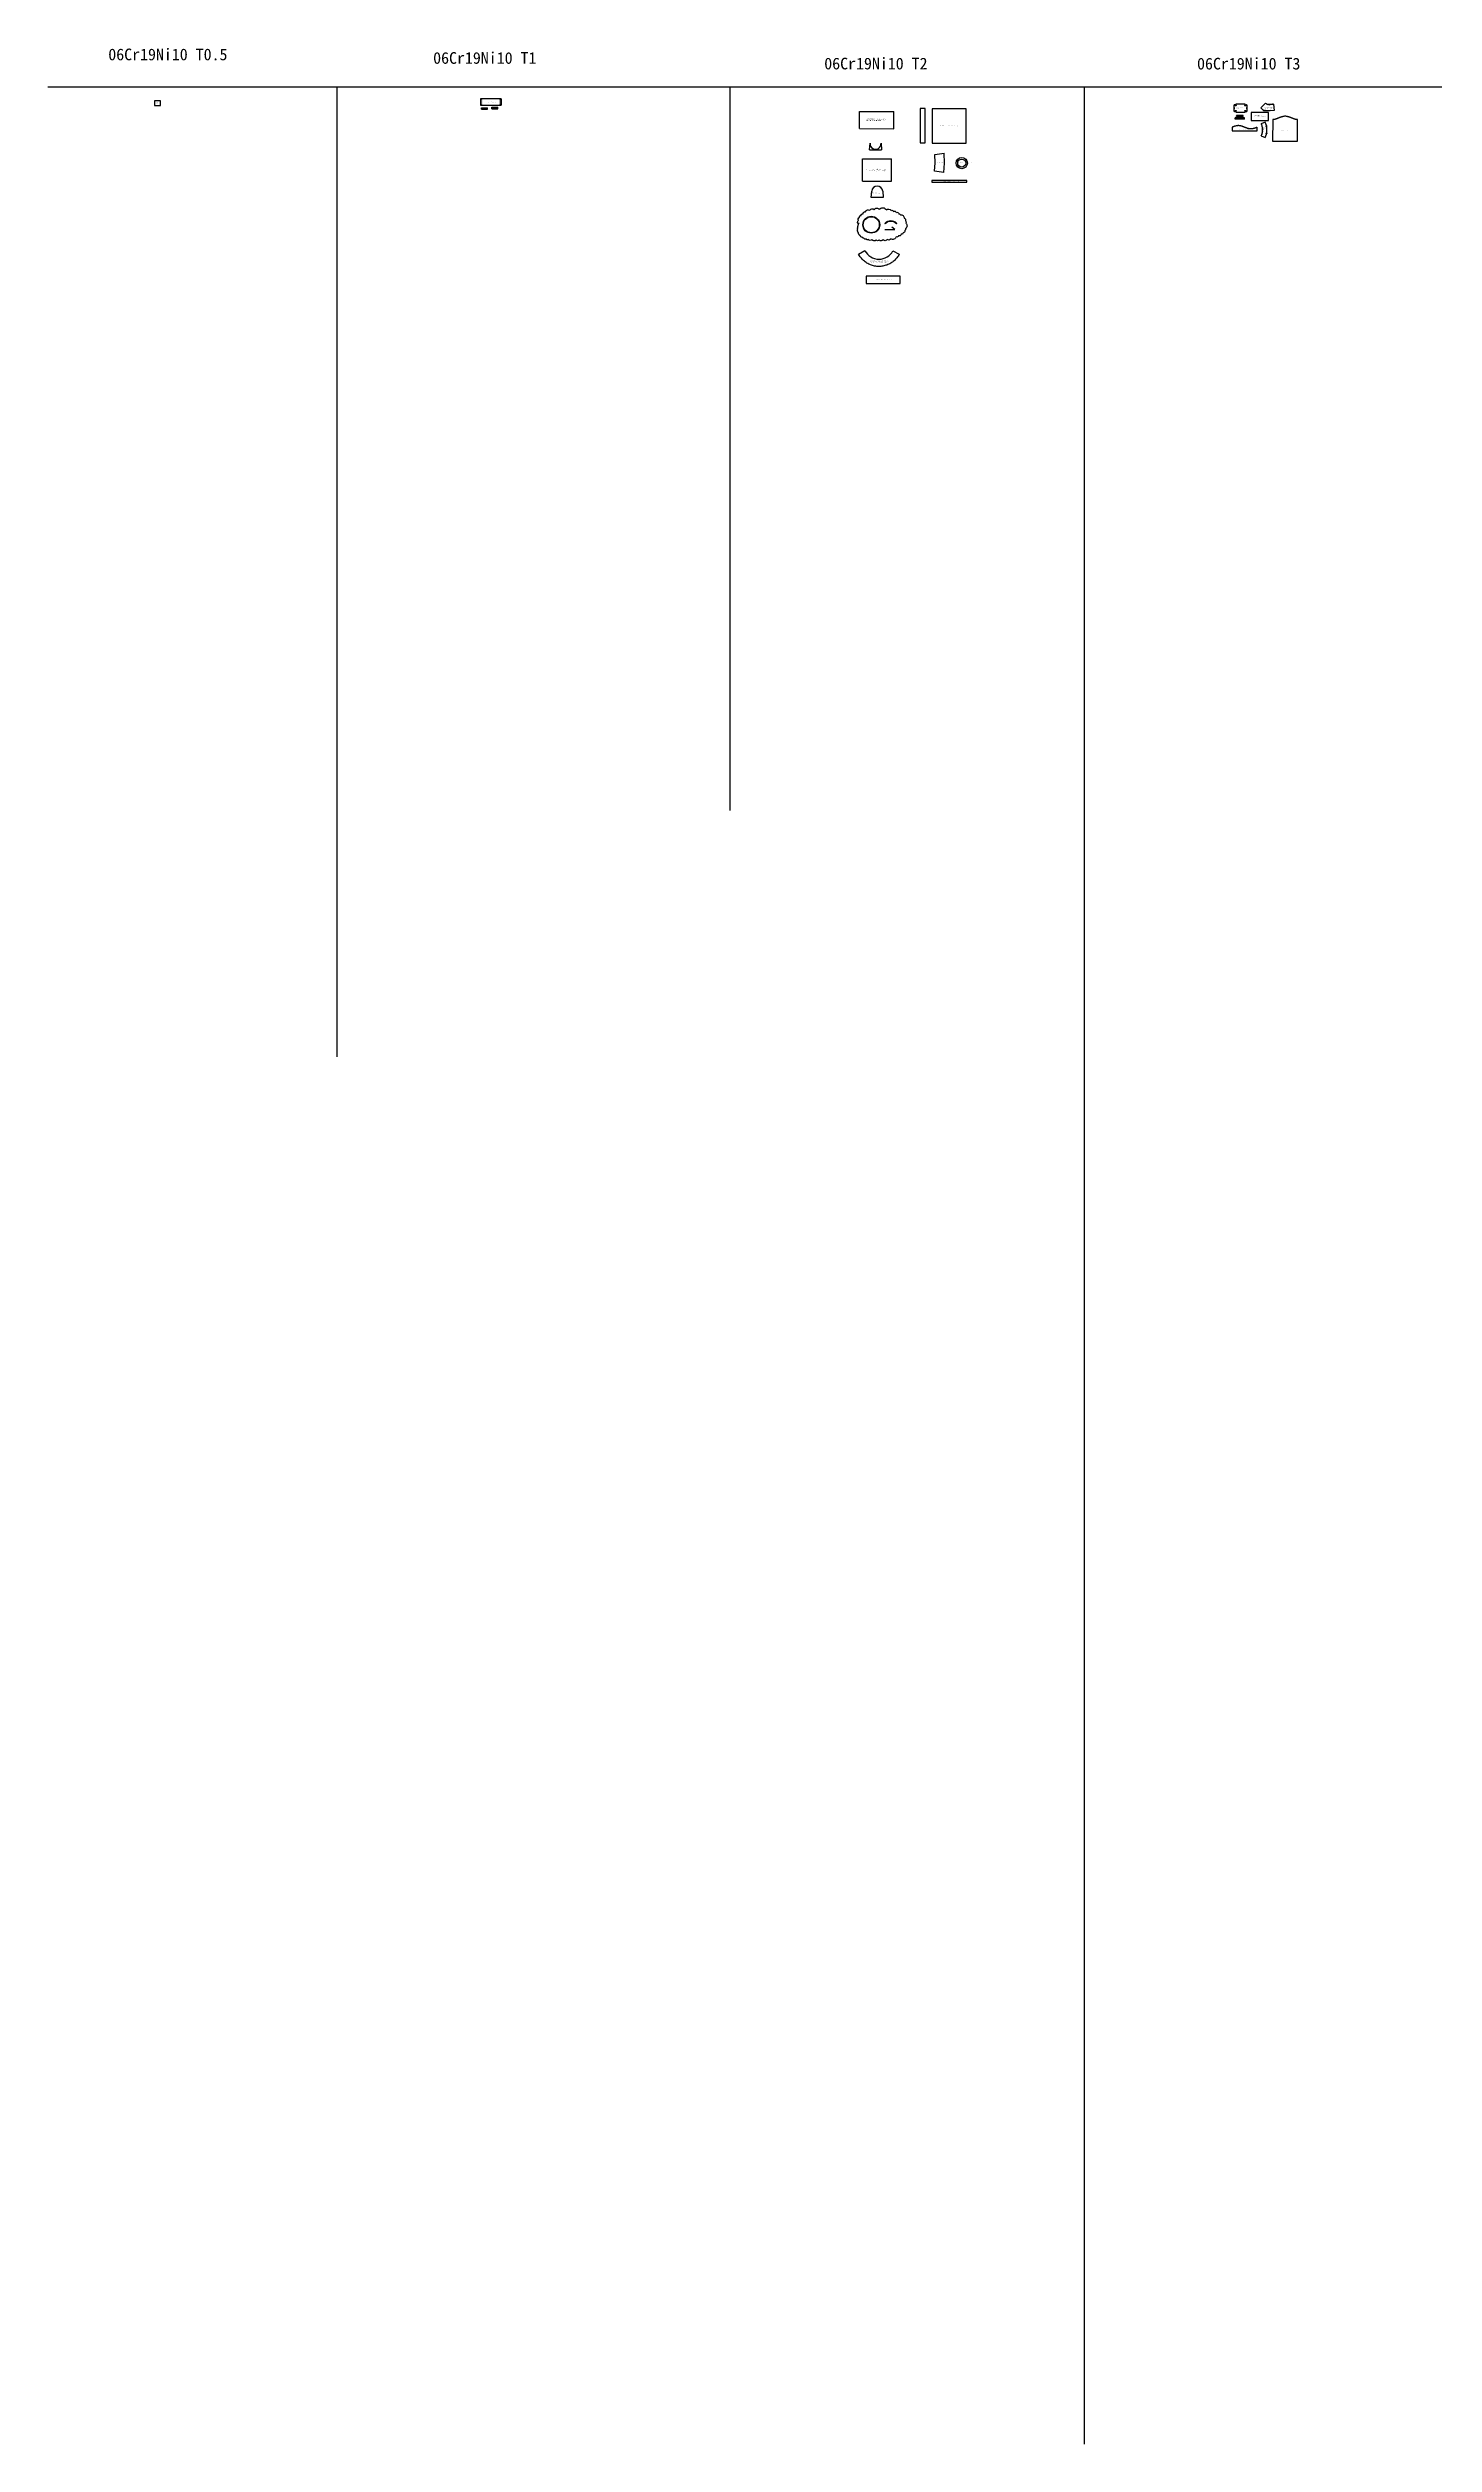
# Model space of a CAD drawing. Header units: millimetres. Extents: x -16 to 447564, y -223076 to 222851.
# Drawn here: x 179131 to 213536, y 163371 to 222851 of the extents above; entities that cross this region are included whole.
import ezdxf

# ---------------------------------------------------------------- set-up
doc = ezdxf.new("R2010")
doc.units = ezdxf.units.MM

# ---------------------------------------------------------------- blocks, each defined once
blk = doc.blocks.new('1303000017614_夹弓_101002010')
at = {"color": 7, "linetype": 'CONTINUOUS'}
for p, q in [((-108, 75), (-108, -75)), ((401, 75), (-108, 75)), ((401, 75), (401, -75))]:
    blk.add_line(p, q, dxfattribs=at)
at = {"color": 6}
for p, q in [((-73, 73), (-73, 75)), ((366, 75), (366, 73)), ((-73, -75), (-73, -73)), ((366, -73), (366, -75))]:
    blk.add_line(p, q, dxfattribs=at)
at = {"color": 7}
blk.add_line((-108, -75), (401, -75), dxfattribs=at)
at = {"color": 7, "linetype": 'CONTINUOUS'}
for centre, radius in [((-90, 50), 7.5), ((-90, 0), 7.5), ((384, 50), 9), ((384, 0), 9), ((-90, -50), 7.5), ((384, -50), 9)]:
    blk.add_circle(centre, radius, dxfattribs=at)
at = {"color": 3, "insert": (56, 10), "char_height": 7, "width": 197.81, "attachment_point": 1}
blk.add_mtext('1303000017614 {\\fSimSun|b0|i0|c134|p2;夹弓 }101002010375-1 06Cr19Ni10_T1_GB_T3280   1{\\fSimSun|b0|i0|c134|p2;件}/{\\fSimSun|b0|i0|c134|p2;套}   {\\fSimSun|b0|i0|c134|p2;共}2{\\fSimSun|b0|i0|c134|p2;件}', dxfattribs=at)
blk = doc.blocks.new('1303000017615_夹弓_101002010')
at = {"color": 7}
for p, q in [((56, 123), (206, 123)), ((56, 85), (56, 123)), ((56, 85), (206, 85)), ((206, 85), (206, 123))]:
    blk.add_line(p, q, dxfattribs=at)
at = {"color": 6}
for p, q in [((56, 116), (57, 116)), ((204, 116), (206, 116))]:
    blk.add_line(p, q, dxfattribs=at)
at = {"color": 7, "linetype": 'CONTINUOUS'}
for centre in [(81, 99), (131, 99), (181, 99)]:
    blk.add_circle(centre, 9, dxfattribs=at)
at = {"color": 3, "insert": (79, 120), "char_height": 3.5, "width": 99.21, "attachment_point": 1}
blk.add_mtext('1303000017615 {\\fSimSun|b0|i0|c134|p2;夹弓 }101002010375-2 06Cr19Ni10_T1_GB_T3280    1{\\fSimSun|b0|i0|c134|p2;件}/{\\fSimSun|b0|i0|c134|p2;套}  {\\fSimSun|b0|i0|c134|p2;共}2{\\fSimSun|b0|i0|c134|p2;件}', dxfattribs=at)
at = {"color": 6, "insert": (182, 119), "char_height": 2.1, "width": 8, "attachment_point": 1}
blk.add_mtext('375-2', dxfattribs=at)
blk = doc.blocks.new('1303000017616_夹弓_101002010')
at = {"color": 7}
for p, q in [((234, 202), (384, 202)), ((234, 164), (234, 202)), ((234, 164), (384, 164)), ((384, 164), (384, 202))]:
    blk.add_line(p, q, dxfattribs=at)
at = {"color": 6}
for p, q in [((234, 195), (235, 195)), ((381, 195), (384, 195))]:
    blk.add_line(p, q, dxfattribs=at)
at = {"color": 7, "linetype": 'CONTINUOUS'}
for centre in [(259, 178), (309, 178), (359, 178)]:
    blk.add_circle(centre, 7.5, dxfattribs=at)
at = {"color": 3, "insert": (254, 198), "char_height": 3.5, "width": 98, "attachment_point": 1}
blk.add_mtext('1303000017616 {\\fSimSun|b0|i0|c134|p2;夹弓 }101002010375-3 06Cr19Ni10_T1_GB_T3280   1{\\fSimSun|b0|i0|c134|p2;件}/{\\fSimSun|b0|i0|c134|p2;套}   {\\fSimSun|b0|i0|c134|p2;共}2{\\fSimSun|b0|i0|c134|p2;件}', dxfattribs=at)
at = {"color": 6, "insert": (362, 198), "char_height": 2.1, "width": 8, "attachment_point": 1}
blk.add_mtext('375-3', dxfattribs=at)
blk = doc.blocks.new('1303000017621_夹衬_101002010')
at = {"color": 7, "linetype": 'CONTINUOUS'}
for p, q in [((-71, 918), (-221, 918)), ((-221, 918), (-221, 803)), ((-221, 803), (-71, 803)), ((-71, 803), (-71, 918))]:
    blk.add_line(p, q, dxfattribs=at)
at = {"color": 3, "insert": (-186, 870), "char_height": 3.5, "width": 104.18, "attachment_point": 1}
blk.add_mtext('1303000017621 {\\fSimSun|b0|i0|c134|p54;夹衬 }101002010377 06Cr19Ni10_T0.5_GB_T3280  1{\\fSimSun|b0|i0|c134|p54;件}/{\\fSimSun|b0|i0|c134|p54;套}  {\\fSimSun|b0|i0|c134|p54;共}2{\\fSimSun|b0|i0|c134|p54;件}', dxfattribs=at)
blk = doc.blocks.new('1303000020157_管_1010080015')
at = {"color": 7}
for p, q in [((0, 214), (852, 213)), ((0, -214), (0, 214)), ((852, -215), (852, 213)), ((0, -214), (852, -215))]:
    blk.add_line(p, q, dxfattribs=at)
at = {"color": 3, "insert": (172, 34), "char_height": 21, "width": 536.35, "attachment_point": 1}
blk.add_mtext('1303000020157 {\\fSimSun|b0|i0|c134|p2;管 }101008001548 06Cr19Ni10_T2_GB_T3280   {\\fSimSun|b0|i0|c134|p2;共}4{\\fSimSun|b0|i0|c134|p2;件}', dxfattribs=at)
blk = doc.blocks.new('1303000020159_板_1010080015')
at = {"color": 7, "linetype": 'CONTINUOUS'}
for p, q in [((124, 260), (138, 419)), ((410, 419), (424, 260))]:
    blk.add_line(p, q, dxfattribs=at)
at = {"color": 7}
blk.add_line((124, 260), (424, 260), dxfattribs=at)
at = {"color": 7, "linetype": 'CONTINUOUS'}
blk.add_arc((274, 408), 137, 175.50407, 4.49593, dxfattribs=at)
at = {"color": 3, "insert": (136, 270), "char_height": 5.6, "width": 263.11, "attachment_point": 1}
blk.add_mtext('1303000020159 {\\fSimSun|b0|i0|c134|p2;板 }101008001547 06Cr19Ni10_T2_GB_T3280  {\\fSimSun|b0|i0|c134|p2;共}4{\\fSimSun|b0|i0|c134|p2;件}', dxfattribs=at)
blk = doc.blocks.new('1303000020152_弯板_101008001')
at = {"color": 7}
for p, q in [((-160, 278), (561, 278)), ((-160, -278), (-160, 278)), ((561, -278), (561, 278)), ((-160, -278), (561, -278))]:
    blk.add_line(p, q, dxfattribs=at)
at = {"color": 3, "insert": (-59, 28), "char_height": 21, "width": 569.79, "attachment_point": 1}
blk.add_mtext('1303000020152 {\\fSimSun|b0|i0|c134|p2;弯板 }101008001545 06Cr19Ni10_T2_GB_T3280  {\\fSimSun|b0|i0|c134|p2;共}4{\\fSimSun|b0|i0|c134|p2;件}', dxfattribs=at)
blk = doc.blocks.new('1303000020156_板_1010080015')
at = {"color": 7, "linetype": 'CONTINUOUS'}
for p, q in [((398, -321), (412, -162)), ((684, -162), (698, -321))]:
    blk.add_line(p, q, dxfattribs=at)
at = {"color": 7}
blk.add_line((698, -321), (398, -321), dxfattribs=at)
at = {"color": 7, "linetype": 'CONTINUOUS'}
blk.add_arc((548, -174), 136, 5.0264, 174.9736, dxfattribs=at)
at = {"color": 3, "insert": (426, -188), "char_height": 10.5, "width": 261.14, "attachment_point": 1}
blk.add_mtext('1303000020156 {\\fSimSun|b0|i0|c134|p2;板 }101008001546 06Cr19Ni10_T2_GB_T3280  {\\fSimSun|b0|i0|c134|p2;共}4{\\fSimSun|b0|i0|c134|p2;件}', dxfattribs=at)
blk = doc.blocks.new('1303000020177_圆环_101008001')
at = {"color": 7, "linetype": 'CONTINUOUS'}
for radius in [210, 199]:
    blk.add_circle((0, 0), radius, dxfattribs=at)
at = {"color": 3, "insert": (-42, 208), "char_height": 3.5, "width": 97.86, "attachment_point": 1}
blk.add_mtext('1303000020177 {\\fSimSun|b0|i0|c134|p2;圆环 }101008001554-1 06Cr19Ni10_T2_GB_T3280  {\\fSimSun|b0|i0|c134|p2;共}4{\\fSimSun|b0|i0|c134|p2;件}', dxfattribs=at)
blk = doc.blocks.new('1303000020177-1_圆环_1010080')
for p, q in [((696, 183), (704, 175)), ((993, 183), (985, 175))]:
    blk.add_line(p, q)
at = {"color": 7, "linetype": 'CONTINUOUS'}
for radius in [210, 199]:
    blk.add_arc((844, 34), radius, 45, 135, dxfattribs=at)
at = {"color": 3, "insert": (793, 242), "char_height": 3.5, "width": 104.89, "attachment_point": 1}
blk.add_mtext('1303000020177-1 {\\fSimSun|b0|i0|c134|p2;圆环 }101008001554-1 06Cr19Ni10_T2_GB_T3280 4{\\fSimSun|b0|i0|c134|p2;件}/{\\fSimSun|b0|i0|c134|p2;套 共16件}', dxfattribs=at)
blk = doc.blocks.new('1303000020173_锥管_101008001')
at = {"color": 7, "linetype": 'CONTINUOUS'}
for p, q in [((742, -380), (903, -297)), ((1595, -301), (1754, -386))]:
    blk.add_line(p, q, dxfattribs=at)
at = {"color": 7, "linetype": 'CONTINUOUS', "flags": 128}
blk.add_lwpolyline([(1754, -386), (1741, -409), (1728, -431), (1713, -452), (1697, -473), (1681, -492), (1663, -512), (1645, -530), (1626, -547), (1606, -564), (1586, -580), (1564, -594), (1542, -608), (1520, -621), (1497, -633), (1473, -643), (1449, -653), (1425, -661), (1400, -669), (1375, -675), (1349, -680), (1324, -684), (1298, -687), (1272, -688), (1246, -689), (1220, -688), (1195, -686), (1169, -683), (1143, -679), (1118, -673), (1093, -667), (1068, -659), (1044, -650), (1020, -640), (996, -629), (974, -617), (951, -604), (929, -590), (908, -575), (888, -559), (868, -543), (849, -525), (831, -506), (814, -487), (798, -467), (783, -446), (768, -424), (755, -402), (742, -380)], dxfattribs=at)
at = {"color": 7, "linetype": 'CONTINUOUS'}
blk.add_arc((1250, -118), 391, 207.3195, 331.95867, dxfattribs=at)
at = {"color": 3, "insert": (1041, -544), "char_height": 17.5, "width": 492.64, "attachment_point": 1}
blk.add_mtext('1303000020173 {\\fSimSun|b0|i0|c134|p2;锥管 }101008001554-2 06Cr19Ni10_T2_GB_T3280  {\\fSimSun|b0|i0|c134|p2;共}4{\\fSimSun|b0|i0|c134|p2;件}', dxfattribs=at)
blk = doc.blocks.new('1303000020176_管_1010080015')
at = {"color": 7, "linetype": 'CONTINUOUS'}
for p, q in [((0, 92), (0, -92)), ((852, 91), (0, 92)), ((852, -93), (852, 91))]:
    blk.add_line(p, q, dxfattribs=at)
at = {"color": 7}
blk.add_line((0, -92), (852, -93), dxfattribs=at)
at = {"color": 3, "insert": (159, 7), "char_height": 10.5, "width": 485.53, "attachment_point": 1}
blk.add_mtext('1303000020176 {\\fSimSun|b0|i0|c134|p2;管 }101008001553 06Cr19Ni10_T2_GB_T3280  {\\fSimSun|b0|i0|c134|p2;共}4{\\fSimSun|b0|i0|c134|p2;件}', dxfattribs=at)
blk = doc.blocks.new('1303000031671_管_1010080068')
at = {"color": 7, "linetype": 'CONTINUOUS'}
for p, q in [((64, 0), (-64, 0)), ((-64, 0), (-64, -852)), ((64, -852), (64, 0)), ((-64, -852), (64, -852))]:
    blk.add_line(p, q, dxfattribs=at)
at = {"layer": 'S1', "color": 3, "insert": (0, -426), "char_height": 2.1, "attachment_point": 5}
blk.add_mtext('T2_06Cr19Ni10_GB_T3280__1303000031671 {\\fSimSun|b0|i0|c134|p2;管 }101008006832   {\\fSimSun|b0|i0|c134|p2;共}1{\\fSimSun|b0|i0|c134|p2;件}', dxfattribs=at)
blk = doc.blocks.new('1303000031661_管_1010080068')
at = {"color": 7, "linetype": 'CONTINUOUS'}
for p, q in [((-419, 0), (-419, -852)), ((419, 0), (-419, 0)), ((419, -852), (419, 0)), ((-419, -852), (419, -852))]:
    blk.add_line(p, q, dxfattribs=at)
at = {"layer": 'S1', "color": 3, "insert": (0, -426), "char_height": 9.6, "attachment_point": 5}
blk.add_mtext('T2_06Cr19Ni10_GB_T3280__1303000031661 {\\fSimSun|b0|i0|c134|p2;管 }101008006835   {\\fSimSun|b0|i0|c134|p2;共}1{\\fSimSun|b0|i0|c134|p2;件}', dxfattribs=at)
blk = doc.blocks.new('101004001661__盖板')
at = {"color": 7, "linetype": 'CONTINUOUS'}
for p, q in [((4977, 820), (4977, 980)), ((5001, 985), (4982, 985)), ((5001, 815), (4982, 815)), ((4995, 964), (5001, 964)), ((4995, 964), (4995, 964)), ((4995, 964), (5020, 964)), ((4995, 836), (4995, 836)), ((4995, 836), (5001, 836)), ((5020, 836), (4995, 836)), ((5001, 964), (5001, 985)), ((5001, 836), (5001, 815)), ((5020, 1004), (5242, 1004)), ((5020, 964), (5020, 1004)), ((5020, 796), (5020, 836)), ((5242, 796), (5020, 796)), ((5242, 1004), (5242, 964)), ((5242, 964), (5267, 964)), ((5267, 836), (5242, 836)), ((5242, 836), (5242, 796)), ((5261, 964), (5261, 985)), ((5261, 985), (5280, 985)), ((5267, 964), (5261, 964)), ((5261, 836), (5261, 815)), ((5267, 836), (5261, 836)), ((5261, 815), (5280, 815)), ((5267, 964), (5267, 964)), ((5267, 836), (5267, 836)), ((5285, 980), (5285, 820))]:
    blk.add_line(p, q, dxfattribs=at)
at = {"color": 6}
for p, q in [((4999, 964), (4999, 958)), ((4999, 844), (4999, 836)), ((5028, 983), (5020, 983)), ((5020, 964), (5020, 958)), ((5020, 844), (5020, 836)), ((5020, 818), (5028, 818)), ((5028, 961), (5022, 961)), ((5022, 839), (5028, 839)), ((5242, 983), (5234, 983)), ((5241, 961), (5234, 961)), ((5236, 839), (5241, 839)), ((5236, 818), (5242, 818)), ((5242, 956), (5242, 964)), ((5242, 836), (5242, 843)), ((5264, 956), (5264, 964)), ((5264, 836), (5264, 843))]:
    blk.add_line(p, q, dxfattribs=at)
at = {"color": 1}
for p, q in [((5020, 964), (5022, 961)), ((5020, 836), (5022, 839)), ((5022, 961), (5023, 959)), ((5022, 839), (5023, 842)), ((5241, 961), (5239, 959)), ((5241, 839), (5239, 842)), ((5242, 964), (5241, 961)), ((5242, 836), (5241, 839))]:
    blk.add_line(p, q, dxfattribs=at)
at = {"color": 7, "linetype": 'CONTINUOUS'}
for centre in [(4985, 978), (4985, 900), (4985, 823), (5131, 997), (5131, 804), (5278, 978), (5278, 900), (5278, 823)]:
    blk.add_circle(centre, 3, dxfattribs=at)
for centre, start, end in [((4982, 980), 90, 180), ((4982, 820), 180, 270), ((5280, 980), 0, 90), ((5280, 820), 270, 0)]:
    blk.add_arc(centre, 5, start, end, dxfattribs=at)
at = {"color": 3, "insert": (5015, 914), "char_height": 7, "attachment_point": 1}
blk.add_mtext_dynamic_manual_height_columns('101004001661  {\\fSimSun|b0|i0|c134|p2;盖板  }06Cr19Ni10  T3  1{\\fSimSun|b0|i0|c134|p2;件}/{\\fSimSun|b0|i0|c134|p2;套  共}4{\\fSimSun|b0|i0|c134|p2;件}', width=154.64, gutter_width=17.5, heights=[31.6], dxfattribs=at)
blk = doc.blocks.new('101004001671_弯板')
at = {"color": 7, "linetype": 'CONTINUOUS'}
for p, q in [((4793, 702), (4793, 717)), ((4793, 702), (4810, 702)), ((4958, 722), (4798, 722)), ((4810, 688), (4810, 710)), ((4810, 710), (4810, 710)), ((4810, 702), (4810, 710)), ((4946, 688), (4810, 688)), ((4946, 702), (4946, 710)), ((4946, 710), (4946, 710)), ((4946, 688), (4946, 710)), ((4963, 702), (4946, 702)), ((4963, 702), (4963, 717))]:
    blk.add_line(p, q, dxfattribs=at)
at = {"color": 6}
for p, q in [((4813, 705), (4810, 705)), ((4946, 705), (4943, 705))]:
    blk.add_line(p, q, dxfattribs=at)
at = {"color": 7, "linetype": 'CONTINUOUS'}
for centre in [(4800, 715), (4878, 715), (4955, 715)]:
    blk.add_circle(centre, 3.5, dxfattribs=at)
for centre, start, end in [((4798, 717), 90, 180), ((4958, 717), 0, 90)]:
    blk.add_arc(centre, 5, start, end, dxfattribs=at)
at = {"color": 3, "insert": (4814, 717), "char_height": 7, "width": 136.61, "attachment_point": 1}
blk.add_mtext('101004001671 {\\fSimSun|b0|i0|c134|p2;弯板 }06Cr19Ni10 T3  2{\\fSimSun|b0|i0|c134|p2;件}/{\\fSimSun|b0|i0|c134|p2;套  共}8{\\fSimSun|b0|i0|c134|p2;件}', dxfattribs=at)
blk = doc.blocks.new('101004001672_弯板')
at = {"color": 7, "linetype": 'CONTINUOUS'}
for p, q in [((4995, 667), (4765, 667)), ((4765, 633), (4765, 667)), ((4995, 633), (4765, 633)), ((4995, 633), (4995, 667))]:
    blk.add_line(p, q, dxfattribs=at)
at = {"color": 6}
for p, q in [((4770, 650), (4765, 650)), ((4995, 650), (4990, 650))]:
    blk.add_line(p, q, dxfattribs=at)
at = {"color": 7, "linetype": 'CONTINUOUS'}
blk.add_circle((4880, 660), 3.5, dxfattribs=at)
at = {"color": 3, "insert": (4781, 661), "char_height": 7, "width": 150.45, "attachment_point": 1}
blk.add_mtext('101004001672 {\\fSimSun|b0|i0|c134|p2;弯板 }06Cr19Ni10  T3  2{\\fSimSun|b0|i0|c134|p2;件}/{\\fSimSun|b0|i0|c134|p2;套  共}8{\\fSimSun|b0|i0|c134|p2;件}', dxfattribs=at)
blk = doc.blocks.new('101004001691_弯板')
at = {"color": 7, "linetype": 'CONTINUOUS'}
for p, q in [((-379, 1984), (-263, 2102)), ((-304, 1911), (-379, 1984)), ((-148, 1911), (-304, 1911)), ((-262, 2102), (-263, 2102)), ((-251, 2092), (-262, 2102)), ((-251, 2092), (-251, 2092)), ((-239, 2084), (-251, 2092)), ((-238, 2083), (-239, 2084)), ((-225, 2077), (-238, 2083)), ((-225, 2076), (-225, 2077)), ((-211, 2071), (-225, 2076)), ((-210, 2071), (-211, 2071)), ((-196, 2068), (-210, 2071)), ((-195, 2068), (-196, 2068)), ((-181, 2066), (-195, 2068)), ((-180, 2066), (-181, 2066)), ((-166, 2065), (-180, 2066)), ((-165, 2065), (-166, 2065)), ((-151, 2066), (-165, 2065)), ((-150, 2066), (-151, 2066)), ((-136, 2067), (-150, 2066)), ((-148, 1911), (-146, 1910)), ((-43, 1921), (-146, 1910)), ((-135, 2067), (-136, 2067)), ((-121, 2069), (-135, 2067)), ((-120, 2069), (-121, 2069)), ((-105, 2071), (-120, 2069)), ((-104, 2071), (-105, 2071)), ((-91, 2074), (-104, 2071)), ((-89, 2074), (-91, 2074)), ((-76, 2076), (-89, 2074)), ((-74, 2076), (-76, 2076)), ((-60, 2078), (-74, 2076)), ((-60, 2078), (-60, 2078)), ((-60, 2078), (-43, 1921))]:
    blk.add_line(p, q, dxfattribs=at)
at = {"color": 6}
for p, q in [((-305, 1912), (-299, 1940)), ((-305, 1911), (-297, 1939)), ((-305, 1911), (-295, 1938)), ((-304, 1911), (-291, 1935)), ((-304, 1911), (-289, 1933)), ((-304, 1911), (-287, 1932)), ((-304, 1911), (-286, 1931)), ((-264, 2095), (-262, 2102)), ((-253, 2086), (-251, 2092)), ((-241, 2077), (-238, 2084)), ((-229, 2068), (-225, 2077)), ((-216, 2063), (-211, 2071)), ((-201, 2060), (-196, 2068)), ((-188, 2057), (-181, 2066)), ((-175, 2055), (-166, 2065)), ((-166, 2065), (-164, 2054)), ((-150, 2066), (-150, 2056)), ((-150, 1930), (-148, 1911)), ((-148, 1930), (-147, 1911)), ((-144, 1930), (-147, 1911)), ((-146, 1930), (-147, 1911)), ((-137, 1931), (-146, 1911)), ((-135, 1931), (-146, 1911)), ((-139, 1930), (-146, 1911)), ((-135, 2067), (-136, 2057)), ((-120, 2069), (-122, 2059)), ((-105, 2071), (-108, 2061)), ((-90, 2074), (-93, 2064)), ((-75, 2076), (-79, 2066)), ((-60, 2078), (-65, 2069))]:
    blk.add_line(p, q, dxfattribs=at)
at = {"color": 1}
for p, q in [((-305, 1911), (-293, 1936)), ((-142, 1930), (-147, 1911))]:
    blk.add_line(p, q, dxfattribs=at)
at = {"color": 3, "insert": (-283, 2008), "char_height": 14, "width": 204.08, "attachment_point": 1}
blk.add_mtext('101004001691 {\\fSimSun|b0|i0|c134|p2;弯板 }06Cr19Ni10 T3 1{\\fSimSun|b0|i0|c134|p2;件}/{\\fSimSun|b0|i0|c134|p2;套 }{\\fSimSun|b0|i0|c134|p2;共}8{\\fSimSun|b0|i0|c134|p2;件}', dxfattribs=at)
blk = doc.blocks.new('101004001692_圆管')
at = {"color": 7, "linetype": 'CONTINUOUS'}
for p, q in [((887, 2120), (459, 2120)), ((459, 2120), (459, 1920)), ((459, 1920), (887, 1920)), ((887, 1920), (887, 2120))]:
    blk.add_line(p, q, dxfattribs=at)
at = {"color": 3, "insert": (550, 2048), "char_height": 14, "width": 258.22, "attachment_point": 1}
blk.add_mtext('101004001692 {\\fSimSun|b0|i0|c134|p2;圆管 }06Cr19Ni10 T3 1{\\fSimSun|b0|i0|c134|p2;件}/{\\fSimSun|b0|i0|c134|p2;套 共}4{\\fSimSun|b0|i0|c134|p2;件}', dxfattribs=at)
blk = doc.blocks.new('1303000031682_板_1010080068')
at = {"color": 7, "linetype": 'CONTINUOUS'}
for p, q in [((0, 103), (233, 135)), ((10, -101), (0, 103)), ((245, -109), (233, 135)), ((-7, -308), (10, -105)), ((226, -340), (-7, -308)), ((10, -101), (10, -105)), ((226, -340), (245, -113)), ((245, -113), (245, -109))]:
    blk.add_line(p, q, dxfattribs=at)
at = {"layer": 'S1', "color": 3, "insert": (119, -102), "char_height": 3.6, "attachment_point": 5}
blk.add_mtext('T2_06Cr19Ni10_GB_T3280__1303000031682 {\\fSimSun|b0|i0|c134|p2;板 }101008006842   {\\fSimSun|b0|i0|c134|p2;共}8{\\fSimSun|b0|i0|c134|p2;件}', dxfattribs=at)
blk = doc.blocks.new('1303000031673_圆管_101004001')
at = {"color": 7, "linetype": 'CONTINUOUS'}
for p, q in [((-620, 25), (-620, -67)), ((0, -67), (0, 25)), ((-620, -67), (0, -67))]:
    blk.add_line(p, q, dxfattribs=at)
for points, knots in [([(-310, 25), (-312, 26), (-317, 28), (-323, 31), (-330, 34), (-338, 37), (-348, 40), (-357, 44), (-366, 47), (-376, 50), (-389, 54), (-405, 59), (-425, 62), (-445, 65), (-465, 66), (-485, 65), (-505, 62), (-524, 59), (-541, 54), (-554, 50), (-563, 47), (-573, 44), (-582, 40), (-591, 37), (-600, 33), (-610, 29), (-616, 27), (-620, 25)], [0, 0, 0, 0, 0.02547, 0.046305, 0.062507, 0.095512, 0.125014, 0.157327, 0.187521, 0.219525, 0.250027, 0.31441, 0.37502, 0.438151, 0.5, 0.56185, 0.62498, 0.685591, 0.749974, 0.780474, 0.812479, 0.842673, 0.874986, 0.904492, 0.937493, 0.963585, 1, 1, 1, 1]), ([(0, 25), (-3, 24), (-7, 22), (-13, 20), (-20, 17), (-28, 14), (-38, 10), (-47, 6), (-56, 3), (-66, 0), (-79, -5), (-95, -9), (-115, -13), (-135, -16), (-155, -16), (-175, -16), (-195, -13), (-215, -9), (-231, -5), (-244, 0), (-253, 3), (-263, 6), (-272, 10), (-282, 14), (-290, 17), (-300, 21), (-306, 24), (-310, 25)], [0, 0, 0, 0, 0.025425, 0.046261, 0.062508, 0.09551, 0.125015, 0.157331, 0.187522, 0.219532, 0.250028, 0.31444, 0.375021, 0.438164, 0.5, 0.561831, 0.624979, 0.685555, 0.749972, 0.780465, 0.812478, 0.842664, 0.874985, 0.904482, 0.937492, 0.96353, 1, 1, 1, 1])]:
    blk.add_open_spline(points, degree=3, knots=knots, dxfattribs=at)
at = {"layer": 'S1', "color": 3, "insert": (-310, -21), "char_height": 7.1, "attachment_point": 5}
blk.add_mtext('T3_06Cr19Ni10_GB_T3280__1303000031673 {\\fSimSun|b0|i0|c134|p2;圆管 }101004001687   {\\fSimSun|b0|i0|c134|p2;共}4{\\fSimSun|b0|i0|c134|p2;件}', dxfattribs=at)
blk = doc.blocks.new('弯板')
at = {"color": 7, "linetype": 'CONTINUOUS'}
for p, q in [((186493, 443844), (186398, 443803)), ((186398, 443803), (186398, 443802)), ((186405, 443786), (186398, 443802)), ((186405, 443786), (186405, 443784)), ((186412, 443767), (186405, 443784)), ((186418, 443749), (186412, 443767)), ((186412, 443767), (186412, 443767)), ((186418, 443749), (186418, 443748)), ((186422, 443730), (186418, 443748)), ((186422, 443730), (186423, 443730)), ((186426, 443712), (186423, 443730)), ((186531, 443759), (186493, 443844)), ((186531, 443758), (186531, 443759)), ((186531, 443758), (186531, 443758)), ((186531, 443757), (186531, 443758)), ((186531, 443757), (186531, 443756)), ((186532, 443755), (186531, 443756)), ((186532, 443755), (186532, 443755)), ((186532, 443754), (186532, 443755)), ((186532, 443754), (186532, 443753)), ((186532, 443753), (186532, 443753)), ((186532, 443753), (186532, 443752)), ((186533, 443751), (186532, 443752)), ((186533, 443751), (186533, 443751)), ((186533, 443750), (186533, 443751)), ((186533, 443750), (186533, 443749)), ((186533, 443748), (186533, 443749)), ((186533, 443748), (186533, 443748)), ((186533, 443747), (186533, 443748)), ((186533, 443560), (186533, 443747)), ((186398, 443505), (186405, 443522)), ((186398, 443505), (186398, 443504)), ((186398, 443504), (186493, 443463)), ((186405, 443523), (186412, 443540)), ((186405, 443523), (186405, 443522)), ((186412, 443541), (186418, 443558)), ((186412, 443541), (186412, 443540)), ((186418, 443559), (186422, 443577)), ((186418, 443559), (186418, 443558)), ((186423, 443577), (186422, 443577)), ((186423, 443577), (186426, 443596)), ((186426, 443712), (186426, 443711)), ((186428, 443692), (186426, 443711)), ((186426, 443596), (186428, 443615)), ((186426, 443596), (186426, 443596)), ((186429, 443673), (186428, 443692)), ((186428, 443692), (186428, 443692)), ((186428, 443616), (186429, 443634)), ((186428, 443616), (186428, 443615)), ((186429, 443673), (186429, 443672)), ((186429, 443655), (186429, 443672)), ((186429, 443655), (186429, 443654)), ((186429, 443653), (186429, 443654)), ((186429, 443653), (186429, 443652)), ((186429, 443635), (186429, 443652)), ((186429, 443635), (186429, 443634)), ((186493, 443463), (186531, 443548)), ((186531, 443551), (186532, 443552)), ((186531, 443551), (186531, 443551)), ((186531, 443549), (186531, 443551)), ((186531, 443549), (186531, 443549)), ((186531, 443548), (186531, 443549)), ((186532, 443555), (186533, 443556)), ((186532, 443555), (186532, 443555)), ((186532, 443554), (186532, 443555)), ((186532, 443554), (186532, 443553)), ((186532, 443552), (186532, 443553)), ((186532, 443552), (186532, 443552)), ((186533, 443559), (186533, 443560)), ((186533, 443559), (186533, 443559)), ((186533, 443558), (186533, 443559)), ((186533, 443558), (186533, 443557)), ((186533, 443557), (186533, 443557)), ((186533, 443557), (186533, 443556))]:
    blk.add_line(p, q, dxfattribs=at)
at = {"color": 6}
for p, q in [((186398, 443803), (186413, 443798)), ((186405, 443785), (186418, 443782)), ((186412, 443767), (186422, 443766)), ((186418, 443749), (186428, 443749)), ((186423, 443730), (186433, 443732)), ((186507, 443767), (186531, 443758)), ((186507, 443762), (186531, 443757)), ((186508, 443758), (186532, 443756)), ((186510, 443753), (186532, 443754)), ((186512, 443744), (186533, 443752)), ((186513, 443739), (186533, 443750)), ((186514, 443735), (186533, 443749)), ((186515, 443731), (186533, 443747)), ((186407, 443507), (186398, 443505)), ((186413, 443524), (186405, 443522)), ((186421, 443541), (186412, 443540)), ((186428, 443558), (186418, 443558)), ((186433, 443575), (186423, 443577)), ((186426, 443711), (186436, 443715)), ((186435, 443593), (186426, 443596)), ((186428, 443692), (186438, 443698)), ((186437, 443610), (186428, 443615)), ((186429, 443673), (186440, 443681)), ((186429, 443654), (186442, 443666)), ((186442, 443641), (186429, 443653)), ((186440, 443626), (186429, 443634)), ((186531, 443549), (186509, 443541)), ((186531, 443550), (186510, 443545)), ((186532, 443551), (186511, 443549)), ((186532, 443553), (186512, 443554)), ((186533, 443556), (186514, 443563)), ((186533, 443557), (186515, 443567)), ((186533, 443558), (186516, 443571)), ((186533, 443560), (186517, 443575))]:
    blk.add_line(p, q, dxfattribs=at)
at = {"color": 1}
for p, q in [((186511, 443748), (186532, 443753)), ((186532, 443554), (186513, 443558))]:
    blk.add_line(p, q, dxfattribs=at)
at = {"insert": (186447, 443704), "char_height": 7.5, "width": 72.06, "attachment_point": 1}
blk.add_mtext('{\\C3;101004001686 \\fSimSun|b0|i0|c134|p2;弯板\\fArial|b0|i0|c0|p34; T3 06Cr19Ni10 \\fSimSun|b0|i0|c134|p2;共\\fArial|b0|i0|c0|p34;8\\fSimSun|b0|i0|c134|p2;件}', dxfattribs=at)
blk = doc.blocks.new('1303000031674_圆管_101004005')
at = {"color": 7, "linetype": 'CONTINUOUS'}
for p, q in [((-619, 226), (-620, -307)), ((-1, -308), (0, 225)), ((-620, -307), (-1, -308))]:
    blk.add_line(p, q, dxfattribs=at)
for points, knots in [([(-464, 268), (-467, 267), (-471, 265), (-478, 262), (-485, 259), (-492, 256), (-502, 252), (-511, 249), (-521, 245), (-530, 242), (-543, 238), (-559, 234), (-576, 230), (-589, 228), (-597, 227), (-602, 227), (-605, 227), (-608, 227), (-611, 227), (-613, 227), (-616, 226), (-618, 226), (-619, 226)], [0, 0, 0, 0, 0.050938, 0.092607, 0.125007, 0.19102, 0.250014, 0.314647, 0.37502, 0.439039, 0.500025, 0.628845, 0.749995, 0.812984, 0.874994, 0.892776, 0.910578, 0.928405, 0.946258, 0.964139, 0.982053, 1, 1, 1, 1]), ([(-154, 267), (-157, 268), (-161, 270), (-168, 273), (-175, 275), (-183, 278), (-192, 282), (-201, 286), (-211, 289), (-220, 292), (-233, 296), (-249, 300), (-269, 304), (-289, 307), (-309, 308), (-329, 307), (-349, 305), (-369, 301), (-385, 296), (-398, 292), (-408, 289), (-417, 286), (-426, 283), (-436, 279), (-445, 275), (-454, 272), (-461, 269), (-464, 268)], [0, 0, 0, 0, 0.02547, 0.046305, 0.062507, 0.095512, 0.125014, 0.157327, 0.187521, 0.219524, 0.250026, 0.314409, 0.37502, 0.43815, 0.5, 0.561848, 0.62498, 0.685588, 0.749974, 0.780473, 0.812479, 0.842671, 0.874986, 0.904486, 0.937493, 0.963532, 1, 1, 1, 1]), ([(0, 225), (0, 225), (-1, 225), (-3, 225), (-4, 225), (-6, 225), (-7, 226), (-9, 226), (-11, 226), (-12, 226), (-14, 226), (-15, 226), (-17, 226), (-18, 226), (-23, 227), (-30, 227), (-43, 229), (-59, 233), (-76, 237), (-89, 241), (-98, 245), (-107, 248), (-117, 252), (-126, 255), (-135, 259), (-145, 263), (-151, 266), (-154, 267)], [0, 0, 0, 0, 0.009683, 0.019354, 0.029012, 0.038659, 0.048294, 0.057918, 0.067531, 0.077133, 0.086726, 0.09631, 0.105884, 0.115449, 0.125006, 0.18701, 0.250005, 0.371148, 0.499975, 0.560957, 0.62498, 0.685349, 0.749986, 0.808976, 0.874993, 0.927066, 1, 1, 1, 1])]:
    blk.add_open_spline(points, degree=3, knots=knots, dxfattribs=at)
at = {"layer": 'S1', "color": 3, "insert": (-310, -41), "char_height": 7.1, "attachment_point": 5}
blk.add_mtext('T3_06Cr19Ni10_GB_T3280__1303000031674 {\\fSimSun|b0|i0|c134|p2;圆管 }101004005189 {\\fSimSun|b0|i0|c134|p2;共}4{\\fSimSun|b0|i0|c134|p2;件}', dxfattribs=at)
blk = doc.blocks.new('1303000008147__护板_10100400')
at = {"color": 7, "linetype": 'CONTINUOUS'}
for radius in [140, 100]:
    blk.add_circle((24759, 3544), radius, dxfattribs=at)
at = {"color": 3, "insert": (24619, 3553), "char_height": 7.5, "width": 341.46, "attachment_point": 1}
blk.add_mtext('1303000008147  {\\fSimSun|b0|i0|c134|p2;护板 }101004005190    06Cr17Ni10   T2   1{\\fSimSun|b0|i0|c134|p2;件}/{\\fSimSun|b0|i0|c134|p2;套}   {\\fSimSun|b0|i0|c134|p2;共}4{\\fSimSun|b0|i0|c134|p2;件}', dxfattribs=at)
blk = doc.blocks.new('1303000008148_环_1010040051')
at = {"color": 7, "linetype": 'CONTINUOUS'}
for p, q in [((24015, 3111), (24015, 3071)), ((24889, 3111), (24015, 3111)), ((24015, 3071), (24889, 3071)), ((24889, 3071), (24889, 3111))]:
    blk.add_line(p, q, dxfattribs=at)
at = {"color": 3, "insert": (24308, 3094), "char_height": 7.5, "width": 341.46, "attachment_point": 1}
blk.add_mtext('1303000008148 {\\fSimSun|b0|i0|c134|p2;环 }101004005191    06Cr17Ni10   T2   1{\\fSimSun|b0|i0|c134|p2;件}/{\\fSimSun|b0|i0|c134|p2;套}   {\\fSimSun|b0|i0|c134|p2;共}4{\\fSimSun|b0|i0|c134|p2;件}', dxfattribs=at)
blk = doc.blocks.new('MERGE_1_测')
at = {"color": 1}
for p, q in [((-56075.75749, 221881.8288), (212357.48311, 221881.8288)), ((-48904.84829, 221881.8288), (-48904.84829, 197804.00475)), ((-39147.57267, 221881.8288), (-39147.57267, 203923.43073)), ((-30357.91542, 221881.8288), (-30357.91542, 163371.25567)), ((-35306.54215, 218343.06975), (-35058.59373, 218343.06975)), ((-35058.59373, 218343.06975), (-35132.26983, 218399.70549))]:
    blk.add_line(p, q, dxfattribs=at)
blk.add_lwpolyline([(-35953.92485, 218466.24039, -0.52056705), (-35953.92485, 218474.73575, -0.52056705), (-35953.92485, 218474.73575, -0.52056705), (-35953.92485, 218568.18473, -0.52056705), (-35953.92485, 218568.18473, -0.52056705), (-35934.08898, 218641.81119, -0.52056705), (-35934.08898, 218641.81119, -0.52056705), (-35890.16668, 218694.19926, -0.52056705), (-35890.16668, 218694.19926, -0.52056705), (-35843.4107, 218736.67606, -0.52056705), (-35843.4107, 218736.67606, -0.52056705), (-35778.23568, 218784.81645, -0.52056705), (-35778.23568, 218784.81645, -0.52056705), (-35674.80577, 218823.04557, -0.52056705), (-35674.80577, 218823.04557, -0.52056705), (-35565.70846, 218838.6204, -0.52056705), (-35565.70846, 218838.6204, -0.52056705), (-35442.44267, 218841.45219, -0.52056705), (-35442.44267, 218841.45219, -0.52056705), (-35262.50295, 218831.54093, -0.52056705), (-35262.50295, 218831.54093, -0.52056705), (-35149.1551, 218811.71842, -0.52056705), (-35149.1551, 218811.71842, -0.52056705), (-35086.81378, 218794.7277, -0.52056705), (-35086.81378, 218794.7277, -0.52056705), (-35023.05561, 218764.99394, -0.52056705), (-35023.05561, 218764.99394, -0.52056705), (-34953.63006, 218731.01249, -0.52056705), (-34953.63006, 218731.01249, -0.52056705), (-34918.20885, 218706.9423, -0.52056705), (-34918.20885, 218706.9423, -0.52056705), (-34824.69687, 218624.82047, -0.52056705), (-34824.69687, 218624.82047, -0.52056705), (-34792.10937, 218559.68937, -0.52056705), (-34792.10937, 218559.68937, -0.52056705), (-34782.19143, 218501.63773, -0.52056705), (-34782.19143, 218501.63773, -0.52056705), (-34792.10937, 218367.12784, -0.52056705), (-34792.10937, 218367.12784, -0.52056705), (-34810.5284, 218316.15567, -0.52056705), (-34810.5284, 218316.15567, -0.52056705), (-34848.7833, 218265.1835, -0.52056705), (-34848.7833, 218265.1835, -0.52056705), (-34899.78983, 218225.53848, -0.52056705), (-34899.78983, 218225.53848, -0.52056705), (-34962.13114, 218185.89346, -0.52056705), (-34962.13114, 218185.89346, -0.52056705), (-35021.63877, 218160.40738, -0.52056705), (-35021.63877, 218160.40738, -0.52056705), (-35154.82249, 218113.68289, -0.52056705), (-35154.82249, 218113.68289, -0.52056705), (-35244.08393, 218096.69217, -0.52056705), (-35244.08393, 218096.69217, -0.52056705), (-35344.68015, 218086.78091, -0.52056705), (-35344.68015, 218086.78091, -0.52056705), (-35443.85952, 218083.94913, -0.52056705), (-35443.85952, 218083.94913, -0.52056705), (-35520.36932, 218082.53323, -0.52056705), (-35520.36932, 218082.53323, -0.52056705), (-35626.63293, 218089.6127, -0.52056705), (-35626.63293, 218089.6127, -0.52056705), (-35710.22697, 218096.69217, -0.52056705), (-35710.22697, 218096.69217, -0.52056705), (-35766.9009, 218110.8511, -0.52056705), (-35766.9009, 218110.8511, -0.52056705), (-35820.74113, 218132.08951, -0.52056705), (-35820.74113, 218132.08951, -0.52056705), (-35866.08027, 218154.7438, -0.52056705), (-35866.08027, 218154.7438, -0.52056705), (-35911.41941, 218194.38882, -0.52056705), (-35911.41941, 218194.38882, -0.52056705), (-35936.92267, 218222.7067, -0.52056705), (-35936.92267, 218222.7067, -0.52056705), (-35956.75854, 218260.93582, -0.52056705), (-35956.75854, 218260.93582, -0.52056705), (-35970.92703, 218296.33316, -0.52056705), (-35970.92703, 218296.33316, -0.52056705), (-35973.76072, 218334.56229, -0.52056705), (-35973.76072, 218334.56229, -0.52056705), (-35973.76072, 218371.37552, -0.52056705), (-35973.76072, 218371.37552, -0.52056705), (-35969.51018, 218398.2775, -0.52056705), (-35969.51018, 218398.2775, -0.52056705), (-35963.84279, 218435.09073, -0.52056705), (-35963.84279, 218435.09073, -0.52056705), (-35953.92485, 218464.8245, -0.52056705), (-35953.92485, 218464.8245, -0.52056705), (-35948.25746, 218487.4788, -0.52056705), (-35948.25746, 218487.4788, -0.52056705), (-35942.59007, 218507.30131, -0.52056705), (-35942.59007, 218507.30131, -0.52056705), (-35939.75637, 218512.96488, -0.52056705), (-35939.75637, 218512.96488)], format="xyb", dxfattribs=at)
for name, p in [('1303000017621_夹衬_101002010', (-53210.27431, 220618.52734)), ('1303000017614_夹弓_101002010', (-45229.15565, 221508.52109)), ('1303000017615_夹弓_101002010', (-45372.25576, 221244.55434)), ('1303000020157_管_1010080015', (-35932.35174, 221060.8664)), ('1303000031671_管_1010080068', (-34366.21349, 221345.31406)), ('1303000031661_管_1010080068', (-33707.52226, 221339.73527)), ('1303000031673_圆管_101004001', (-26062.62418, 220856.25197)), ('弯板', (-212357.48311, -222834.54391)), ('1303000031674_圆管_101004005', (-25057.20959, 220846.32829)), ('1303000020152_弯板_101008001', (-35698.70615, 219820.15355)), ('1303000020159_板_1010080015', (-35807.24434, 220065.18785)), ('1303000031682_板_1010080068', (-34066.24667, 220100.43628)), ('1303000020156_板_1010080015', (-36039.98562, 219456.17116)), ('1303000020177_圆环_101008001', (-35639.3021, 218463.01082)), ('1303000020177-1_圆环_1010080', (-35999.18153, 218312.9261)), ('1303000020173_锥管_101008001', (-36699.61329, 218115.40928)), ('1303000020176_管_1010080015', (-35770.64714, 217092.96323))]:
    blk.add_blockref(name, p)
for name, p in [('1303000017616_夹弓_101002010', (-45292.41712, 221175.91022)), ('101004001661__盖板', (-31606.65674, 220455.76934)), ('101004001691_弯板', (-25593.30103, 219378.43549)), ('101004001672_弯板', (-31370.56676, 220450.1048)), ('101004001671_弯板', (-31370.56676, 220450.1048)), ('101004001692_圆管', (-26671.00188, 219130.10358))]:
    blk.add_blockref(name, p, dxfattribs=at)
at = {"color": 2}
for name in ['1303000008147__护板_10100400', '1303000008148_环_1010040051']:
    blk.add_blockref(name, (-58154.15532, 216448.19141), dxfattribs=at)
at = {"color": 1, "char_height": 289.8855136, "width": 3484.4940981, "attachment_point": 1}
for s, insert in [('06Cr19Ni10 T0.5', (-54578.26849, 222834.54391)), ('06Cr19Ni10 T1', (-46514.1428, 222746.39878)), ('06Cr19Ni10 T2', (-36807.11552, 222608.31733)), ('06Cr19Ni10 T3', (-27552.80971, 222605.81824))]:
    blk.add_mtext(s, dxfattribs=dict(at, insert=insert))

msp = doc.modelspace()

# ---------------------------------------------------------------- block references
msp.add_blockref('MERGE_1_测', (235207, 0))

doc.saveas('drawing.dxf')
